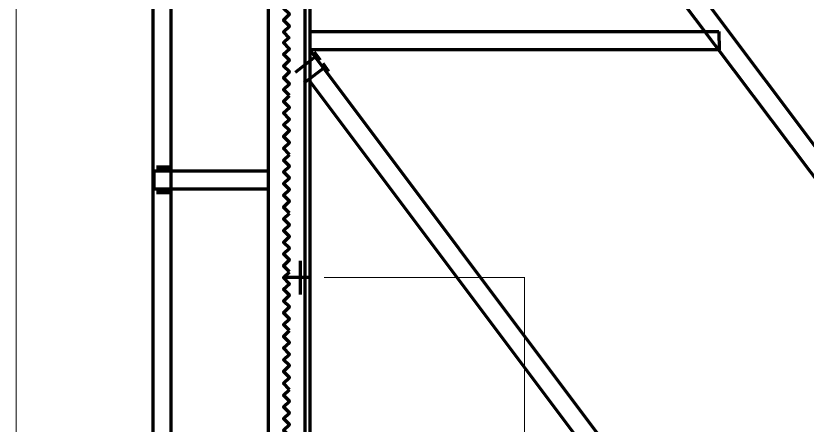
# Model space of a CAD drawing. Header units: millimetres. Extents: x 339888 to 1025294, y -263818 to -40540.
# Drawn here: x 666222 to 677861, y -67345 to -61319 of the extents above; entities that cross this region are included whole.
import ezdxf

# ---------------------------------------------------------------- set-up
doc = ezdxf.new("R2010")
doc.units = ezdxf.units.MM
doc.layers.get('0').update_dxf_attribs({"lineweight": 15})
doc.layers.add('0 @ 1', color=7, linetype='Continuous', lineweight=15)
doc.styles.add('ГОСТ 2', font='GOST_Common Italic.ttf', dxfattribs={"height": 2})
doc.dimstyles.new('ГОСТ_2К', dxfattribs={"dimtxt": 2, "dimasz": 2, "dimexe": 1.25, "dimexo": 1, "dimtad": 1, "dimdec": 0, "dimtxsty": 'ГОСТ 2', "dimblk": 'OBLIQUE', "dimcen": -2.5, "dimdle": 1, "dimclrd": 251, "dimclre": 251, "dimclrt": 256, "dimadec": 1, "dimazin": 0, "dimtfac": 1, "dimtdec": 0, "dimtmove": 0, "dimatfit": 3, "dimfxl": 1, "dimlwd": 15, "dimlwe": 15, "dimarcsym": 1})

# ---------------------------------------------------------------- blocks, each defined once
blk = doc.blocks.new('_Oblique')
at = {"color": 0, "linetype": 'ByBlock', "lineweight": -2}
blk.add_line((-0.5, -0.5), (0.5, 0.5), dxfattribs=at)
blk = doc.blocks.new('*D972')
at = {"color": 251, "lineweight": 15, "transparency": 16777216}
for p, q in [((670759, -65173), (673707, -65173)), ((673705, -65172), (673705, -70265)), ((673281, -70264), (673707, -70264))]:
    blk.add_line(p, q, dxfattribs=at)
at = {"layer": 'Defpoints', "color": 0, "lineweight": 60, "transparency": 16777216}
for p in [(670758, -65173), (673280, -70264), (673705, -70264)]:
    blk.add_point(p, dxfattribs=at)
at = {"color": 251, "lineweight": 15, "transparency": 16777216, "xscale": 2, "yscale": 2, "zscale": 2}
for p, rotation in [((673705, -65173), 90), ((673705, -70264), 270)]:
    blk.add_blockref('_Oblique', p, dxfattribs=dict(at, rotation=rotation))
at = {"lineweight": 60, "transparency": 16777216, "insert": (673704, -67718), "char_height": 2, "attachment_point": 5, "rotation": 90, "style": 'ГОСТ 2'}
blk.add_mtext('5090', dxfattribs=at)
blk = doc.blocks.new('*D975')
at = {"color": 251, "lineweight": 15, "transparency": 16777216}
for p, q in [((668239, -51734), (666224, -51734)), ((666225, -51733), (666225, -70265)), ((667455, -70264), (666224, -70264))]:
    blk.add_line(p, q, dxfattribs=at)
at = {"layer": 'Defpoints', "color": 0, "lineweight": 60, "transparency": 16777216}
for p in [(668240, -51734), (666225, -70264), (667456, -70264)]:
    blk.add_point(p, dxfattribs=at)
at = {"color": 251, "lineweight": 15, "transparency": 16777216, "xscale": 2, "yscale": 2, "zscale": 2}
for p, rotation in [((666225, -51734), 90), ((666225, -70264), 270)]:
    blk.add_blockref('_Oblique', p, dxfattribs=dict(at, rotation=rotation))
at = {"lineweight": 60, "transparency": 16777216, "insert": (666224, -60999), "char_height": 2, "attachment_point": 5, "rotation": 90, "style": 'ГОСТ 2'}
blk.add_mtext('18530', dxfattribs=at)

msp = doc.modelspace()

# ---------------------------------------------------------------- linework, layer by layer
at = {"color": 1, "lineweight": 60}
for p, q in [((668504.18507, -51733.61487), (668504.18507, -69995.28209)), ((670544.61864, -53335.29132), (683243.01609, -70263.6481)), ((682897.97412, -70263.6481), (670544.61864, -53809.6641)), ((670544.61864, -61552.40259), (676563.68461, -61552.40259)), ((676563.68461, -61552.40259), (676564.72254, -61820.7686)), ((670335.8895, -62148.77148), (670650.26113, -61904.26026)), ((670544.61864, -61820.7686), (676874.64835, -70263.6481)), ((676564.72254, -61820.7686), (670544.61864, -61820.7686)), ((670608.5153, -61850.58703), (670697.97061, -61965.60103)), ((670736.30863, -62016.71839), (670821.50419, -62131.73238)), ((670777.89055, -62072.09547), (670455.85135, -62310.64304)), ((676533.86613, -70263.6481), (670544.61864, -62280.8246)), ((668312.49507, -63524.6797), (668312.49507, -63601.35571)), ((668350.83309, -63524.6797), (668350.83309, -63601.35571)), ((668389.17108, -63524.6797), (668389.17108, -63601.35571)), ((668427.5091, -63524.6797), (668427.5091, -63601.35571)), ((668465.84708, -63524.6797), (668465.84708, -63601.35571)), ((668312.49507, -63865.46192), (668312.49507, -63942.13793)), ((668350.83309, -63865.46192), (668350.83309, -63942.13793)), ((668389.17108, -63865.46192), (668389.17108, -63942.13793)), ((668427.5091, -63865.46192), (668427.5091, -63942.13793)), ((668465.84708, -63865.46192), (668465.84708, -63942.13793)), ((670404.04596, -64926.14656), (670404.04596, -65420.2808)), ((670544.61864, -65173.21368), (670195.31687, -65173.21368))]:
    msp.add_line(p, q, dxfattribs=at)
for points in [[(668240.07885, -51733.61487), (669935.47041, -51733.61487), (669935.47041, -70263.6481), (668240.07885, -70263.6481)], [(670544.61864, -70263.6481), (670476.46217, -70263.6481), (670476.46217, -51733.61487), (670544.61864, -51733.61487)], [(668257.11799, -63601.35571), (669935.47041, -63601.35571), (669935.47041, -63869.72171), (668257.11799, -63869.72171)]]:
    msp.add_lwpolyline(points, close=True, dxfattribs=at)
for points in [[(670246.43419, -61646.11769), (670161.23864, -61556.66234), (670246.43419, -61471.46679), (670161.23864, -61382.01144), (670246.43419, -61296.81588), (670161.23864, -61211.62033), (670246.43419, -61126.42477), (670161.23864, -61036.96947), (670246.43419, -60955.83082), (670161.23864, -60866.57836), (670246.43419, -60781.3828)], [(670246.43419, -62493.81345), (670161.23864, -62404.3581), (670246.43419, -62319.16254), (670161.23864, -62229.7072), (670246.43419, -62144.51164), (670161.23864, -62059.31609), (670246.43419, -61974.12053), (670161.23864, -61884.66522), (670246.43419, -61803.52658), (670161.23864, -61714.27411), (670246.43419, -61629.07856)], [(670246.43419, -63358.54834), (670161.23864, -63269.09299), (670246.43419, -63183.89744), (670161.23864, -63094.44209), (670246.43419, -63009.24653), (670161.23864, -62924.05098), (670246.43419, -62838.85542), (670161.23864, -62749.40011), (670246.43419, -62668.26147), (670161.23864, -62579.009), (670246.43419, -62493.81345)], [(670246.43419, -64223.28323), (670161.23864, -64133.82788), (670246.43419, -64048.63233), (670161.23864, -63959.17698), (670246.43419, -63873.98142), (670161.23864, -63788.78587), (670246.43419, -63703.59031), (670161.23864, -63614.13501), (670246.43419, -63532.99636), (670161.23864, -63443.7439), (670246.43419, -63358.54834)], [(670246.43419, -65088.01813), (670161.23864, -64998.56278), (670246.43419, -64913.36722), (670161.23864, -64823.91187), (670246.43419, -64738.71632), (670161.23864, -64653.52076), (670246.43419, -64568.32521), (670161.23864, -64478.8699), (670246.43419, -64397.73125), (670161.23864, -64308.47879), (670246.43419, -64223.28323)], [(670246.43419, -65952.75302), (670161.23864, -65863.29767), (670246.43419, -65778.10211), (670161.23864, -65688.64676), (670246.43419, -65603.45121), (670161.23864, -65518.25565), (670246.43419, -65433.0601), (670161.23864, -65343.60479), (670246.43419, -65262.46614), (670161.23864, -65173.21368), (670246.43419, -65088.01813)], [(670246.43419, -66817.48791), (670161.23864, -66728.03256), (670246.43419, -66642.83701), (670161.23864, -66553.38166), (670246.43419, -66468.1861), (670161.23864, -66382.99055), (670246.43419, -66297.79499), (670161.23864, -66208.33968), (670246.43419, -66127.20104), (670161.23864, -66037.94857), (670246.43419, -65952.75302)], [(670246.43419, -67682.2228), (670161.23864, -67592.76745), (670246.43419, -67507.5719), (670161.23864, -67418.11655), (670246.43419, -67332.92099), (670161.23864, -67247.72544), (670246.43419, -67162.52988), (670161.23864, -67073.07458), (670246.43419, -66991.93593), (670161.23864, -66902.68347), (670246.43419, -66817.48791)]]:
    msp.add_lwpolyline(points, dxfattribs=at)

# ---------------------------------------------------------------- dimensions: what is measured, and where the dimension line sits
dim = msp.add_linear_dim(base=(673705.37372, -70263.6481), p1=(670757.60752, -65173.21368), p2=(673280.27518, -70263.6481), angle=90, dimstyle='ГОСТ_2К', override={"dimscale": 1, "dimtxt": 200, "dimtix": 0, "dimtofl": 1, "dimtmove": 0, "dimatfit": 3}, dxfattribs=at)
dim.commit()
dim.dimension.update_dxf_attribs({"geometry": '*D972', "text_midpoint": (673703.74872, -67718.43089)})
at = {"layer": '0 @ 1', "color": 1, "lineweight": 60}
dim = msp.add_linear_dim(base=(666225.20397, -70263.6481), p1=(668240.07885, -51733.61487), p2=(667456.27976, -70263.6481), angle=90, dimstyle='ГОСТ_2К', override={"dimscale": 1, "dimtix": 0, "dimtofl": 1, "dimtmove": 0, "dimatfit": 3}, dxfattribs=at)
dim.commit()
dim.dimension.update_dxf_attribs({"geometry": '*D975', "text_midpoint": (666223.57897, -60998.63148)})

doc.saveas('drawing.dxf')
